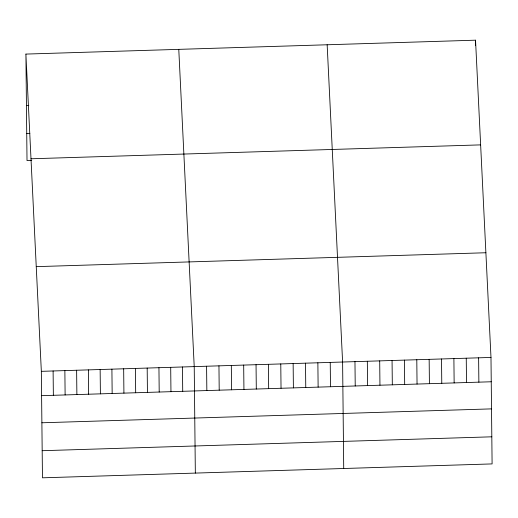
<?xml version="1.0" encoding="UTF-8"?>
<svg xmlns="http://www.w3.org/2000/svg" width="518" height="518" viewBox="0 0 518 518"><rect width="100%" height="100%" fill="white"/><g stroke="black" fill="none" stroke-linecap="round" stroke-linejoin="round"><path stroke-width="0.78" d="M25.9 54.086L475.537 40.184L490.986 357.439L492.1 463.914L42.463 477.816L41.343 371.335L25.9 54.086L27.014 160.561L31.721 160.412M26.437 105.523L28.788 105.452M26.729 133.45L29.869 133.353M30.996 158.78L480.639 144.878M36.247 266.647L485.89 252.745M41.343 371.335L490.986 357.439M41.602 395.668L491.239 381.772M41.887 422.779L491.524 408.877M42.178 450.705L491.815 436.81M327.156 44.775L342.605 362.024L343.719 468.505M178.775 49.359L194.224 366.615L195.338 473.089M475.537 40.184L475.595 45.681M478.619 357.821L478.872 382.154M466.252 358.203L466.511 382.537M453.891 358.585L454.144 382.919M441.524 358.968L441.776 383.301M429.157 359.35L429.416 383.683M416.796 359.732L417.048 384.065M404.428 360.114L404.681 384.447M392.061 360.496L392.32 384.829M379.7 360.878L379.953 385.211M367.333 361.26L367.586 385.593M354.966 361.642L355.225 385.975M330.238 362.406L330.49 386.739M317.871 362.788L318.13 387.121M305.51 363.176L305.762 387.503M293.143 363.558L293.395 387.885M280.775 363.94L281.034 388.267M268.415 364.322L268.667 388.649M256.047 364.704L256.3 389.031M243.68 365.086L243.939 389.413M231.319 365.468L231.572 389.795M218.952 365.85L219.205 390.177M206.585 366.232L206.844 390.559M182.465 366.977L182.718 391.31M170.7 367.34L170.959 391.673M158.942 367.702L159.201 392.035M147.183 368.065L147.436 392.398M135.425 368.427L135.677 392.761M123.666 368.797L123.919 393.123M111.907 369.159L112.16 393.486M100.142 369.522L100.401 393.855M88.384 369.884L88.636 394.217M76.625 370.247L76.878 394.58M64.867 370.61L65.119 394.943M53.108 370.972L53.36 395.305"/></g></svg>
